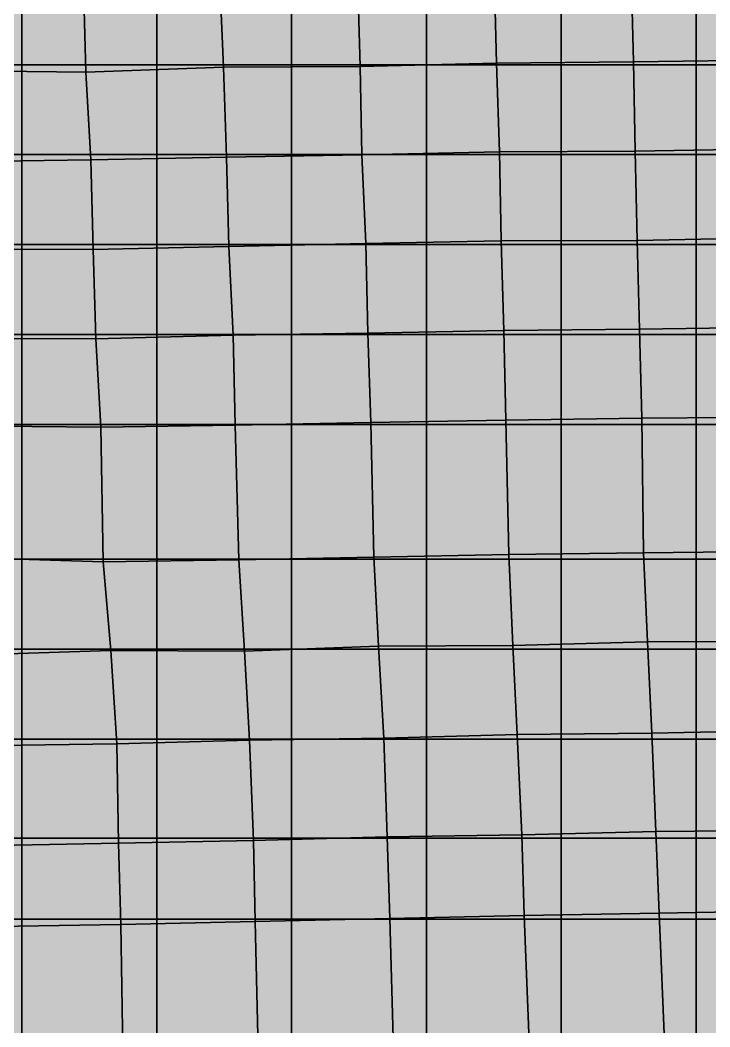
# Model space of a CAD drawing. Header units: inches. Extents: x -100 to 100, y -42 to 41.
# Drawn here: x 39.28 to 46.95, y -29.7 to -18.5 of the extents above; entities that cross this region are included whole.
import ezdxf

# ---------------------------------------------------------------- set-up
doc = ezdxf.new("R2010")
doc.units = ezdxf.units.IN
doc.header["$MEASUREMENT"] = 0
for name, color, linetype in [('Mesh-SCP(30%)_Ac1①', 7, 'Continuous'), ('Mesh-事前混合処理土', 7, 'Continuous'), ('Mesh-埋立土(水中)', 7, 'Continuous'), ('Undeformed Mesh-SCP(30%)_Ac1①', 7, 'Continuous'), ('Undeformed Mesh-事前混合処理土', 7, 'Continuous'), ('Undeformed Mesh-埋立土(水中)', 7, 'Continuous')]:
    doc.layers.add(name, color=color, linetype=linetype)

msp = doc.modelspace()

# ---------------------------------------------------------------- linework, layer by layer
at = {"color": 7, "true_color": 0xffffff, "transparency": 33554687}
for points in [[(41.503, -18.05762), (43.0624, -19.01838), (43.0349, -18.0232)], [(43.0624, -19.01838), (44.5563, -18.003839), (43.0349, -18.0232)], [(43.0624, -19.01838), (44.5783, -18.98385), (44.5563, -18.003839)], [(44.5783, -18.98385), (46.0771, -17.97842), (44.5563, -18.003839)], [(44.5783, -18.98385), (46.1028, -18.96815), (46.0771, -17.97842)], [(46.0771, -17.97842), (47.6166, -18.94923), (47.5993, -17.96295)], [(46.0771, -17.97842), (46.1028, -18.96815), (47.6166, -18.94923)], [(38.5135, -19.06787), (39.985, -18.08878), (38.4355, -18.09456)], [(38.5135, -19.06787), (40.0119, -19.0835), (39.985, -18.08878)], [(40.0119, -19.0835), (41.503, -18.05762), (39.985, -18.08878)], [(40.0119, -19.0835), (41.5445, -19.02919), (41.503, -18.05762)], [(41.503, -18.05762), (41.5445, -19.02919), (43.0624, -19.01838)], [(40.0677, -20.05669), (41.5445, -19.02919), (40.0119, -19.0835)], [(40.0677, -20.05669), (41.5747, -20.02961), (41.5445, -19.02919)], [(41.5445, -19.02919), (43.0807, -20.001971), (43.0624, -19.01838)], [(41.5445, -19.02919), (41.5747, -20.02961), (43.0807, -20.001971)], [(43.0807, -20.001971), (44.5783, -18.98385), (43.0624, -19.01838)], [(43.0807, -20.001971), (44.6109, -19.96955), (44.5783, -18.98385)], [(44.6109, -19.96955), (46.1028, -18.96815), (44.5783, -18.98385)], [(44.6109, -19.96955), (46.1204, -19.95975), (46.1028, -18.96815)], [(46.1028, -18.96815), (47.6378, -19.93683), (47.6166, -18.94923)], [(46.1028, -18.96815), (46.1204, -19.95975), (47.6378, -19.93683)], [(38.5423, -20.07888), (40.0119, -19.0835), (38.5135, -19.06787)], [(38.5423, -20.07888), (40.0677, -20.05669), (40.0119, -19.0835)], [(41.6003, -21.02114), (41.5747, -20.02961), (40.0677, -20.05669)], [(41.5747, -20.02961), (43.1268, -20.98872), (43.0807, -20.001971)], [(41.5747, -20.02961), (41.6003, -21.02114), (43.1268, -20.98872)], [(43.1268, -20.98872), (44.6109, -19.96955), (43.0807, -20.001971)], [(43.1268, -20.98872), (44.6306, -20.9601), (44.6109, -19.96955)], [(44.6306, -20.9601), (46.1204, -19.95975), (44.6109, -19.96955)], [(44.6306, -20.9601), (46.1441, -20.95391), (46.1204, -19.95975)], [(46.1204, -19.95975), (47.6551, -20.92368), (47.6378, -19.93683)], [(46.1204, -19.95975), (46.1441, -20.95391), (47.6551, -20.92368)], [(38.5761, -21.04995), (40.0677, -20.05669), (38.5423, -20.07888)], [(38.5761, -21.04995), (40.0944, -21.05659), (40.0677, -20.05669)], [(41.6003, -21.02114), (40.0677, -20.05669), (40.0944, -21.05659)], [(46.1441, -20.95391), (47.685, -21.91831), (47.6551, -20.92368)], [(40.123, -22.04686), (41.6003, -21.02114), (40.0944, -21.05659)], [(40.123, -22.04686), (41.6499, -22.009054), (41.6003, -21.02114)], [(41.6003, -21.02114), (43.1492, -21.9836), (43.1268, -20.98872)], [(41.6003, -21.02114), (41.6499, -22.009054), (43.1492, -21.9836)], [(43.1492, -21.9836), (44.6306, -20.9601), (43.1268, -20.98872)], [(43.1492, -21.9836), (44.6602, -21.95528), (44.6306, -20.9601)], [(44.6602, -21.95528), (46.1441, -20.95391), (44.6306, -20.9601)], [(44.6602, -21.95528), (46.1709, -21.94256), (46.1441, -20.95391)], [(46.1441, -20.95391), (46.1709, -21.94256), (47.685, -21.91831)], [(38.616, -22.04279), (40.0944, -21.05659), (38.5761, -21.04995)], [(38.616, -22.04279), (40.123, -22.04686), (40.0944, -21.05659)], [(46.1709, -21.94256), (47.6972, -22.9179), (47.685, -21.91831)], [(38.6232, -23.01803), (40.123, -22.04686), (38.616, -22.04279)], [(38.6232, -23.01803), (40.1772, -23.03101), (40.123, -22.04686)], [(40.1772, -23.03101), (41.6499, -22.009054), (40.123, -22.04686)], [(40.1772, -23.03101), (41.6723, -23.01021), (41.6499, -22.009054)], [(41.6499, -22.009054), (43.1801, -22.97778), (43.1492, -21.9836)], [(41.6499, -22.009054), (41.6723, -23.01021), (43.1801, -22.97778)], [(43.1801, -22.97778), (44.6602, -21.95528), (43.1492, -21.9836)], [(43.1801, -22.97778), (44.6828, -22.95192), (44.6602, -21.95528)], [(46.1709, -21.94256), (44.6602, -21.95528), (44.6828, -22.95192)], [(46.1709, -21.94256), (44.6828, -22.95192), (46.1939, -22.93138)], [(46.1709, -21.94256), (46.1939, -22.93138), (47.6972, -22.9179)], [(44.7167, -24.44658), (46.1939, -22.93138), (44.6828, -22.95192)], [(44.7167, -24.44658), (46.2148, -24.42746), (46.1939, -22.93138)], [(46.1939, -22.93138), (47.7233, -24.41008), (47.6972, -22.9179)], [(46.1939, -22.93138), (46.2148, -24.42746), (47.7233, -24.41008)], [(38.7197, -24.48214), (40.1772, -23.03101), (38.6232, -23.01803)], [(38.7197, -24.48214), (40.2028, -24.52969), (40.1772, -23.03101)], [(40.2028, -24.52969), (41.6723, -23.01021), (40.1772, -23.03101)], [(40.2028, -24.52969), (41.715, -24.504292), (41.6723, -23.01021)], [(41.6723, -23.01021), (43.2135, -24.47735), (43.1801, -22.97778)], [(41.6723, -23.01021), (41.715, -24.504292), (43.2135, -24.47735)], [(43.2135, -24.47735), (44.6828, -22.95192), (43.1801, -22.97778)], [(43.2135, -24.47735), (44.7167, -24.44658), (44.6828, -22.95192)], [(38.8654, -25.56055), (40.2028, -24.52969), (38.7197, -24.48214)], [(40.2903, -25.51269), (41.715, -24.504292), (40.2028, -24.52969)], [(40.2903, -25.51269), (41.7768, -25.52206), (41.715, -24.504292)], [(41.715, -24.504292), (43.2671, -25.46716), (43.2135, -24.47735)], [(41.715, -24.504292), (41.7768, -25.52206), (43.2671, -25.46716)], [(43.2671, -25.46716), (44.7167, -24.44658), (43.2135, -24.47735)], [(43.2671, -25.46716), (44.762, -25.45804), (44.7167, -24.44658)], [(44.762, -25.45804), (46.2148, -24.42746), (44.7167, -24.44658)], [(44.762, -25.45804), (46.2589, -25.41931), (46.2148, -24.42746)], [(46.2148, -24.42746), (47.7595, -25.41216), (47.7233, -24.41008)], [(46.2148, -24.42746), (46.2589, -25.41931), (47.7595, -25.41216)], [(38.8654, -25.56055), (40.2903, -25.51269), (40.2028, -24.52969)], [(46.2589, -25.41931), (47.8028, -26.40215), (47.7595, -25.41216)], [(38.8633, -26.5736), (40.3582, -26.55294), (40.2903, -25.51269)], [(38.8633, -26.5736), (40.2903, -25.51269), (38.8654, -25.56055)], [(40.3582, -26.55294), (41.7768, -25.52206), (40.2903, -25.51269)], [(40.3582, -26.55294), (41.8303, -26.509508), (41.7768, -25.52206)], [(41.8303, -26.509508), (43.2671, -25.46716), (41.7768, -25.52206)], [(41.8303, -26.509508), (43.3245, -26.48996), (43.2671, -25.46716)], [(43.3245, -26.48996), (44.762, -25.45804), (43.2671, -25.46716)], [(43.3245, -26.48996), (44.8101, -26.44833), (44.762, -25.45804)], [(44.8101, -26.44833), (46.2589, -25.41931), (44.762, -25.45804)], [(44.8101, -26.44833), (46.308, -26.43244), (46.2589, -25.41931)], [(46.2589, -25.41931), (46.308, -26.43244), (47.8028, -26.40215)], [(46.308, -26.43244), (47.8503, -27.51098), (47.8028, -26.40215)], [(40.3769, -27.65623), (41.8303, -26.509508), (40.3582, -26.55294)], [(40.3769, -27.65623), (41.8763, -27.627), (41.8303, -26.509508)], [(41.8763, -27.627), (43.3245, -26.48996), (41.8303, -26.509508)], [(41.8763, -27.627), (43.362, -27.58725), (43.3245, -26.48996)], [(43.362, -27.58725), (44.8101, -26.44833), (43.3245, -26.48996)], [(43.362, -27.58725), (44.8603, -27.56277), (44.8101, -26.44833)], [(44.8603, -27.56277), (46.308, -26.43244), (44.8101, -26.44833)], [(44.8603, -27.56277), (46.3501, -27.52716), (46.308, -26.43244)], [(46.308, -26.43244), (46.3501, -27.52716), (47.8503, -27.51098)], [(38.8895, -27.68338), (40.3582, -26.55294), (38.8633, -26.5736)], [(38.8895, -27.68338), (40.3769, -27.65623), (40.3582, -26.55294)], [(44.8857, -28.45961), (46.3501, -27.52716), (44.8603, -27.56277)], [(44.8857, -28.45961), (46.3881, -28.43499), (46.3501, -27.52716)], [(46.3501, -27.52716), (47.8832, -28.40594), (47.8503, -27.51098)], [(46.3501, -27.52716), (46.3881, -28.43499), (47.8832, -28.40594)], [(40.4004, -28.56038), (41.8763, -27.627), (40.3769, -27.65623)], [(40.4004, -28.56038), (41.8936, -28.52732), (41.8763, -27.627)], [(41.8936, -28.52732), (43.362, -27.58725), (41.8763, -27.627)], [(41.8936, -28.52732), (43.393, -28.495851), (43.362, -27.58725)], [(43.393, -28.495851), (44.8603, -27.56277), (43.362, -27.58725)], [(43.393, -28.495851), (44.8857, -28.45961), (44.8603, -27.56277)], [(38.8965, -28.58431), (40.3769, -27.65623), (38.8895, -27.68338)], [(38.8965, -28.58431), (40.4004, -28.56038), (40.3769, -27.65623)], [(46.3881, -28.43499), (47.9651, -30.0081), (47.8832, -28.40594)], [(41.8936, -28.52732), (40.4004, -28.56038), (40.4284, -30.16042)], [(41.8936, -28.52732), (40.4284, -30.16042), (41.9332, -30.12925)], [(41.8936, -28.52732), (43.4364, -30.091329), (43.393, -28.495851)], [(41.8936, -28.52732), (41.9332, -30.12925), (43.4364, -30.091329)], [(44.8857, -28.45961), (43.393, -28.495851), (43.4364, -30.091329)], [(44.8857, -28.45961), (43.4364, -30.091329), (44.9488, -30.05868)], [(46.3881, -28.43499), (44.8857, -28.45961), (44.9488, -30.05868)], [(46.3881, -28.43499), (44.9488, -30.05868), (46.4547, -30.02697)], [(46.3881, -28.43499), (46.4547, -30.02697), (47.9651, -30.0081)], [(40.4004, -28.56038), (38.8965, -28.58431), (38.9227, -30.17404)], [(40.4004, -28.56038), (38.9227, -30.17404), (40.4284, -30.16042)]]:
    msp.add_solid(points, dxfattribs=at)
at = {"layer": 'Mesh-SCP(30%)_Ac1①', "color": 18, "true_color": 0x000000, "transparency": 33554559}
for p, q in [((40.2028, -24.52969), (38.7197, -24.48214)), ((41.715, -24.504292), (40.2028, -24.52969)), ((43.2135, -24.47735), (41.715, -24.504292)), ((41.7768, -25.52206), (41.715, -24.504292)), ((41.715, -24.504292), (41.7768, -25.52206)), ((44.7167, -24.44658), (43.2135, -24.47735)), ((43.2671, -25.46716), (43.2135, -24.47735)), ((43.2135, -24.47735), (43.2671, -25.46716)), ((46.2148, -24.42746), (44.7167, -24.44658)), ((44.762, -25.45804), (44.7167, -24.44658)), ((44.7167, -24.44658), (44.762, -25.45804)), ((47.7233, -24.41008), (46.2148, -24.42746)), ((46.2589, -25.41931), (46.2148, -24.42746)), ((46.2148, -24.42746), (46.2589, -25.41931)), ((40.2903, -25.51269), (40.2028, -24.52969)), ((40.2028, -24.52969), (40.2903, -25.51269)), ((47.7595, -25.41216), (46.2589, -25.41931)), ((46.2589, -25.41931), (47.7595, -25.41216)), ((40.2903, -25.51269), (38.8654, -25.56055)), ((38.8654, -25.56055), (40.2903, -25.51269)), ((40.3582, -26.55294), (40.2903, -25.51269)), ((41.7768, -25.52206), (40.2903, -25.51269)), ((40.2903, -25.51269), (40.3582, -26.55294)), ((40.2903, -25.51269), (41.7768, -25.52206)), ((43.2671, -25.46716), (41.7768, -25.52206)), ((41.7768, -25.52206), (43.2671, -25.46716)), ((41.8303, -26.509508), (41.7768, -25.52206)), ((41.7768, -25.52206), (41.8303, -26.509508)), ((44.762, -25.45804), (43.2671, -25.46716)), ((43.2671, -25.46716), (44.762, -25.45804)), ((43.3245, -26.48996), (43.2671, -25.46716)), ((43.2671, -25.46716), (43.3245, -26.48996)), ((46.2589, -25.41931), (44.762, -25.45804)), ((44.762, -25.45804), (46.2589, -25.41931)), ((44.8101, -26.44833), (44.762, -25.45804)), ((44.762, -25.45804), (44.8101, -26.44833)), ((46.308, -26.43244), (46.2589, -25.41931)), ((46.2589, -25.41931), (46.308, -26.43244)), ((47.8028, -26.40215), (46.308, -26.43244)), ((46.308, -26.43244), (47.8028, -26.40215)), ((41.8303, -26.509508), (40.3582, -26.55294)), ((40.3582, -26.55294), (41.8303, -26.509508)), ((43.3245, -26.48996), (41.8303, -26.509508)), ((41.8303, -26.509508), (43.3245, -26.48996)), ((41.8763, -27.627), (41.8303, -26.509508)), ((41.8303, -26.509508), (41.8763, -27.627)), ((44.8101, -26.44833), (43.3245, -26.48996)), ((43.3245, -26.48996), (44.8101, -26.44833)), ((43.362, -27.58725), (43.3245, -26.48996)), ((43.3245, -26.48996), (43.362, -27.58725)), ((46.308, -26.43244), (44.8101, -26.44833)), ((44.8101, -26.44833), (46.308, -26.43244)), ((44.8603, -27.56277), (44.8101, -26.44833)), ((44.8101, -26.44833), (44.8603, -27.56277)), ((46.3501, -27.52716), (46.308, -26.43244)), ((46.308, -26.43244), (46.3501, -27.52716)), ((40.3582, -26.55294), (38.8633, -26.5736)), ((38.8633, -26.5736), (40.3582, -26.55294)), ((40.3769, -27.65623), (40.3582, -26.55294)), ((40.3582, -26.55294), (40.3769, -27.65623)), ((46.3501, -27.52716), (44.8603, -27.56277)), ((44.8603, -27.56277), (46.3501, -27.52716)), ((47.8503, -27.51098), (46.3501, -27.52716)), ((46.3501, -27.52716), (47.8503, -27.51098)), ((46.3881, -28.43499), (46.3501, -27.52716)), ((46.3501, -27.52716), (46.3881, -28.43499)), ((41.8763, -27.627), (40.3769, -27.65623)), ((40.3769, -27.65623), (41.8763, -27.627)), ((43.362, -27.58725), (41.8763, -27.627)), ((41.8763, -27.627), (43.362, -27.58725)), ((41.8936, -28.52732), (41.8763, -27.627)), ((41.8763, -27.627), (41.8936, -28.52732)), ((43.362, -27.58725), (44.8603, -27.56277)), ((44.8603, -27.56277), (43.362, -27.58725)), ((43.393, -28.495851), (43.362, -27.58725)), ((43.362, -27.58725), (43.393, -28.495851)), ((44.8857, -28.45961), (44.8603, -27.56277)), ((44.8603, -27.56277), (44.8857, -28.45961)), ((40.3769, -27.65623), (38.8895, -27.68338)), ((38.8895, -27.68338), (40.3769, -27.65623)), ((40.4004, -28.56038), (40.3769, -27.65623)), ((40.3769, -27.65623), (40.4004, -28.56038)), ((47.8832, -28.40594), (46.3881, -28.43499)), ((46.3881, -28.43499), (47.8832, -28.40594)), ((41.8936, -28.52732), (40.4004, -28.56038)), ((40.4004, -28.56038), (41.8936, -28.52732)), ((43.393, -28.495851), (41.8936, -28.52732)), ((41.8936, -28.52732), (43.393, -28.495851)), ((41.9332, -30.12925), (41.8936, -28.52732)), ((41.8936, -28.52732), (41.9332, -30.12925)), ((44.8857, -28.45961), (43.393, -28.495851)), ((43.393, -28.495851), (44.8857, -28.45961)), ((43.4364, -30.091329), (43.393, -28.495851)), ((43.393, -28.495851), (43.4364, -30.091329)), ((46.3881, -28.43499), (44.8857, -28.45961)), ((44.8857, -28.45961), (46.3881, -28.43499)), ((44.9488, -30.05868), (44.8857, -28.45961)), ((44.8857, -28.45961), (44.9488, -30.05868)), ((46.4547, -30.02697), (46.3881, -28.43499)), ((46.3881, -28.43499), (46.4547, -30.02697)), ((40.4004, -28.56038), (38.8965, -28.58431)), ((38.8965, -28.58431), (40.4004, -28.56038)), ((40.4284, -30.16042), (40.4004, -28.56038)), ((40.4004, -28.56038), (40.4284, -30.16042))]:
    msp.add_line(p, q, dxfattribs=at)
at = {"layer": 'Mesh-事前混合処理土', "color": 18, "true_color": 0x000000, "transparency": 33554559}
for p, q in [((41.5747, -20.02961), (40.0677, -20.05669)), ((41.6003, -21.02114), (41.5747, -20.02961)), ((40.0677, -20.05669), (38.5423, -20.07888)), ((40.0944, -21.05659), (40.0677, -20.05669)), ((40.0677, -20.05669), (40.0944, -21.05659)), ((41.6003, -21.02114), (40.0944, -21.05659)), ((40.0944, -21.05659), (41.6003, -21.02114)), ((43.1268, -20.98872), (41.6003, -21.02114)), ((41.6499, -22.009054), (41.6003, -21.02114)), ((41.6003, -21.02114), (41.6499, -22.009054)), ((44.6306, -20.9601), (43.1268, -20.98872)), ((43.1492, -21.9836), (43.1268, -20.98872)), ((43.1268, -20.98872), (43.1492, -21.9836)), ((44.6602, -21.95528), (44.6306, -20.9601)), ((40.0944, -21.05659), (38.5761, -21.04995)), ((38.5761, -21.04995), (40.0944, -21.05659)), ((40.123, -22.04686), (40.0944, -21.05659)), ((40.0944, -21.05659), (40.123, -22.04686)), ((47.685, -21.91831), (46.1709, -21.94256)), ((40.123, -22.04686), (38.616, -22.04279)), ((38.616, -22.04279), (40.123, -22.04686)), ((41.6499, -22.009054), (40.123, -22.04686)), ((40.123, -22.04686), (41.6499, -22.009054)), ((40.1772, -23.03101), (40.123, -22.04686)), ((40.123, -22.04686), (40.1772, -23.03101)), ((43.1492, -21.9836), (41.6499, -22.009054)), ((41.6499, -22.009054), (43.1492, -21.9836)), ((41.6723, -23.01021), (41.6499, -22.009054)), ((41.6499, -22.009054), (41.6723, -23.01021)), ((44.6602, -21.95528), (43.1492, -21.9836)), ((43.1492, -21.9836), (44.6602, -21.95528)), ((43.1801, -22.97778), (43.1492, -21.9836)), ((43.1492, -21.9836), (43.1801, -22.97778)), ((46.1709, -21.94256), (44.6602, -21.95528)), ((44.6828, -22.95192), (44.6602, -21.95528)), ((44.6602, -21.95528), (44.6828, -22.95192)), ((46.1939, -22.93138), (46.1709, -21.94256)), ((46.1709, -21.94256), (46.1939, -22.93138)), ((46.1939, -22.93138), (44.6828, -22.95192)), ((44.6828, -22.95192), (46.1939, -22.93138)), ((47.6972, -22.9179), (46.1939, -22.93138)), ((46.1939, -22.93138), (47.6972, -22.9179)), ((46.2148, -24.42746), (46.1939, -22.93138)), ((46.1939, -22.93138), (46.2148, -24.42746)), ((40.1772, -23.03101), (38.6232, -23.01803)), ((38.6232, -23.01803), (40.1772, -23.03101)), ((41.6723, -23.01021), (40.1772, -23.03101)), ((40.1772, -23.03101), (41.6723, -23.01021)), ((40.2028, -24.52969), (40.1772, -23.03101)), ((40.1772, -23.03101), (40.2028, -24.52969)), ((41.6723, -23.01021), (43.1801, -22.97778)), ((43.1801, -22.97778), (41.6723, -23.01021)), ((41.715, -24.504292), (41.6723, -23.01021)), ((41.6723, -23.01021), (41.715, -24.504292)), ((44.6828, -22.95192), (43.1801, -22.97778)), ((43.1801, -22.97778), (44.6828, -22.95192)), ((43.2135, -24.47735), (43.1801, -22.97778)), ((43.1801, -22.97778), (43.2135, -24.47735)), ((44.7167, -24.44658), (44.6828, -22.95192)), ((44.6828, -22.95192), (44.7167, -24.44658)), ((38.7197, -24.48214), (40.2028, -24.52969)), ((40.2028, -24.52969), (41.715, -24.504292)), ((41.715, -24.504292), (43.2135, -24.47735)), ((43.2135, -24.47735), (44.7167, -24.44658)), ((44.7167, -24.44658), (46.2148, -24.42746)), ((46.2148, -24.42746), (47.7233, -24.41008))]:
    msp.add_line(p, q, dxfattribs=at)
at = {"layer": 'Mesh-埋立土(水中)', "color": 18, "true_color": 0x000000, "transparency": 33554559}
for p, q in [((43.0624, -19.01838), (43.0349, -18.0232)), ((43.0349, -18.0232), (43.0624, -19.01838)), ((44.5783, -18.98385), (44.5563, -18.003839)), ((44.5563, -18.003839), (44.5783, -18.98385)), ((46.1028, -18.96815), (46.0771, -17.97842)), ((46.0771, -17.97842), (46.1028, -18.96815)), ((40.0119, -19.0835), (39.985, -18.08878)), ((39.985, -18.08878), (40.0119, -19.0835)), ((41.5445, -19.02919), (41.503, -18.05762)), ((41.503, -18.05762), (41.5445, -19.02919)), ((40.0119, -19.0835), (41.5445, -19.02919)), ((41.5445, -19.02919), (40.0119, -19.0835)), ((43.0624, -19.01838), (41.5445, -19.02919)), ((41.5445, -19.02919), (43.0624, -19.01838)), ((41.5747, -20.02961), (41.5445, -19.02919)), ((41.5445, -19.02919), (41.5747, -20.02961)), ((44.5783, -18.98385), (43.0624, -19.01838)), ((43.0624, -19.01838), (44.5783, -18.98385)), ((43.0807, -20.001971), (43.0624, -19.01838)), ((43.0624, -19.01838), (43.0807, -20.001971)), ((46.1028, -18.96815), (44.5783, -18.98385)), ((44.5783, -18.98385), (46.1028, -18.96815)), ((44.6109, -19.96955), (44.5783, -18.98385)), ((44.5783, -18.98385), (44.6109, -19.96955)), ((46.1028, -18.96815), (47.6166, -18.94923)), ((47.6166, -18.94923), (46.1028, -18.96815)), ((46.1204, -19.95975), (46.1028, -18.96815)), ((46.1028, -18.96815), (46.1204, -19.95975)), ((40.0119, -19.0835), (38.5135, -19.06787)), ((38.5135, -19.06787), (40.0119, -19.0835)), ((40.0677, -20.05669), (40.0119, -19.0835)), ((40.0119, -19.0835), (40.0677, -20.05669)), ((40.0677, -20.05669), (41.5747, -20.02961)), ((43.0807, -20.001971), (41.5747, -20.02961)), ((41.5747, -20.02961), (43.0807, -20.001971)), ((41.5747, -20.02961), (41.6003, -21.02114)), ((44.6109, -19.96955), (43.0807, -20.001971)), ((43.0807, -20.001971), (44.6109, -19.96955)), ((43.1268, -20.98872), (43.0807, -20.001971)), ((43.0807, -20.001971), (43.1268, -20.98872)), ((46.1204, -19.95975), (44.6109, -19.96955)), ((44.6109, -19.96955), (46.1204, -19.95975)), ((44.6306, -20.9601), (44.6109, -19.96955)), ((44.6109, -19.96955), (44.6306, -20.9601)), ((47.6378, -19.93683), (46.1204, -19.95975)), ((46.1204, -19.95975), (47.6378, -19.93683)), ((46.1441, -20.95391), (46.1204, -19.95975)), ((46.1204, -19.95975), (46.1441, -20.95391)), ((38.5423, -20.07888), (40.0677, -20.05669)), ((47.6551, -20.92368), (46.1441, -20.95391)), ((46.1441, -20.95391), (47.6551, -20.92368)), ((41.6003, -21.02114), (43.1268, -20.98872)), ((43.1268, -20.98872), (44.6306, -20.9601)), ((46.1441, -20.95391), (44.6306, -20.9601)), ((44.6306, -20.9601), (46.1441, -20.95391)), ((44.6306, -20.9601), (44.6602, -21.95528)), ((46.1709, -21.94256), (46.1441, -20.95391)), ((46.1441, -20.95391), (46.1709, -21.94256)), ((46.1709, -21.94256), (47.685, -21.91831)), ((44.6602, -21.95528), (46.1709, -21.94256))]:
    msp.add_line(p, q, dxfattribs=at)
at = {"layer": 'Undeformed Mesh-SCP(30%)_Ac1①', "color": 1, "true_color": 0xff0000, "transparency": 33554687}
for p, q in [((39.3, -24.5), (37.5, -24.5)), ((39.3, -25.5), (39.3, -24.5)), ((40.8, -24.5), (39.3, -24.5)), ((39.3, -24.5), (39.3, -25.5)), ((40.8, -25.5), (40.8, -24.5)), ((42.3, -24.5), (40.8, -24.5)), ((40.8, -24.5), (40.8, -25.5)), ((42.3, -25.5), (42.3, -24.5)), ((42.3, -24.5), (42.3, -25.5)), ((43.8, -24.5), (42.3, -24.5)), ((43.8, -25.5), (43.8, -24.5)), ((45.3, -24.5), (43.8, -24.5)), ((43.8, -24.5), (43.8, -25.5)), ((45.3, -25.5), (45.3, -24.5)), ((46.8, -24.5), (45.3, -24.5)), ((45.3, -24.5), (45.3, -25.5)), ((46.8, -25.5), (46.8, -24.5)), ((46.8, -24.5), (46.8, -25.5)), ((48.3, -24.5), (46.8, -24.5)), ((39.3, -25.5), (37.5, -25.5)), ((37.5, -25.5), (39.3, -25.5)), ((39.3, -26.5), (39.3, -25.5)), ((40.8, -25.5), (39.3, -25.5)), ((39.3, -25.5), (39.3, -26.5)), ((39.3, -25.5), (40.8, -25.5)), ((40.8, -26.5), (40.8, -25.5)), ((42.3, -25.5), (40.8, -25.5)), ((40.8, -25.5), (40.8, -26.5)), ((40.8, -25.5), (42.3, -25.5)), ((42.3, -26.5), (42.3, -25.5)), ((43.8, -25.5), (42.3, -25.5)), ((42.3, -25.5), (42.3, -26.5)), ((42.3, -25.5), (43.8, -25.5)), ((43.8, -26.5), (43.8, -25.5)), ((45.3, -25.5), (43.8, -25.5)), ((43.8, -25.5), (43.8, -26.5)), ((43.8, -25.5), (45.3, -25.5)), ((45.3, -26.5), (45.3, -25.5)), ((46.8, -25.5), (45.3, -25.5)), ((45.3, -25.5), (45.3, -26.5)), ((45.3, -25.5), (46.8, -25.5)), ((46.8, -26.5), (46.8, -25.5)), ((46.8, -25.5), (46.8, -26.5)), ((48.3, -25.5), (46.8, -25.5)), ((46.8, -25.5), (48.3, -25.5)), ((39.3, -26.5), (37.5, -26.5)), ((37.5, -26.5), (39.3, -26.5)), ((39.3, -27.6), (39.3, -26.5)), ((40.8, -26.5), (39.3, -26.5)), ((39.3, -26.5), (39.3, -27.6)), ((39.3, -26.5), (40.8, -26.5)), ((40.8, -27.6), (40.8, -26.5)), ((42.3, -26.5), (40.8, -26.5)), ((40.8, -26.5), (40.8, -27.6)), ((40.8, -26.5), (42.3, -26.5)), ((42.3, -27.6), (42.3, -26.5)), ((43.8, -26.5), (42.3, -26.5)), ((42.3, -26.5), (42.3, -27.6)), ((42.3, -26.5), (43.8, -26.5)), ((43.8, -27.6), (43.8, -26.5)), ((45.3, -26.5), (43.8, -26.5)), ((43.8, -26.5), (43.8, -27.6)), ((43.8, -26.5), (45.3, -26.5)), ((45.3, -27.6), (45.3, -26.5)), ((46.8, -26.5), (45.3, -26.5)), ((45.3, -26.5), (45.3, -27.6)), ((45.3, -26.5), (46.8, -26.5)), ((46.8, -27.6), (46.8, -26.5)), ((46.8, -26.5), (46.8, -27.6)), ((48.3, -26.5), (46.8, -26.5)), ((46.8, -26.5), (48.3, -26.5)), ((37.5, -27.6), (39.3, -27.6)), ((39.3, -27.6), (37.5, -27.6)), ((39.3, -28.5), (39.3, -27.6)), ((40.8, -27.6), (39.3, -27.6)), ((39.3, -27.6), (39.3, -28.5)), ((39.3, -27.6), (40.8, -27.6)), ((40.8, -28.5), (40.8, -27.6)), ((42.3, -27.6), (40.8, -27.6)), ((40.8, -27.6), (40.8, -28.5)), ((40.8, -27.6), (42.3, -27.6)), ((42.3, -28.5), (42.3, -27.6)), ((43.8, -27.6), (42.3, -27.6)), ((42.3, -27.6), (42.3, -28.5)), ((42.3, -27.6), (43.8, -27.6)), ((43.8, -28.5), (43.8, -27.6)), ((43.8, -27.6), (45.3, -27.6)), ((45.3, -27.6), (43.8, -27.6)), ((43.8, -27.6), (43.8, -28.5)), ((45.3, -28.5), (45.3, -27.6)), ((46.8, -27.6), (45.3, -27.6)), ((45.3, -27.6), (45.3, -28.5)), ((45.3, -27.6), (46.8, -27.6)), ((46.8, -28.5), (46.8, -27.6)), ((46.8, -27.6), (46.8, -28.5)), ((48.3, -27.6), (46.8, -27.6)), ((46.8, -27.6), (48.3, -27.6)), ((39.3, -28.5), (37.5, -28.5)), ((37.5, -28.5), (39.3, -28.5)), ((39.3, -30.1), (39.3, -28.5)), ((40.8, -28.5), (39.3, -28.5)), ((39.3, -28.5), (39.3, -30.1)), ((39.3, -28.5), (40.8, -28.5)), ((40.8, -30.1), (40.8, -28.5)), ((42.3, -28.5), (40.8, -28.5)), ((40.8, -28.5), (40.8, -30.1)), ((40.8, -28.5), (42.3, -28.5)), ((42.3, -30.1), (42.3, -28.5)), ((42.3, -28.5), (42.3, -30.1)), ((43.8, -28.5), (42.3, -28.5)), ((42.3, -28.5), (43.8, -28.5)), ((43.8, -30.1), (43.8, -28.5)), ((45.3, -28.5), (43.8, -28.5)), ((43.8, -28.5), (43.8, -30.1)), ((43.8, -28.5), (45.3, -28.5)), ((45.3, -30.1), (45.3, -28.5)), ((46.8, -28.5), (45.3, -28.5)), ((45.3, -28.5), (45.3, -30.1)), ((45.3, -28.5), (46.8, -28.5)), ((46.8, -30.1), (46.8, -28.5)), ((46.8, -28.5), (46.8, -30.1)), ((48.3, -28.5), (46.8, -28.5)), ((46.8, -28.5), (48.3, -28.5))]:
    msp.add_line(p, q, dxfattribs=at)
at = {"layer": 'Undeformed Mesh-事前混合処理土', "color": 1, "true_color": 0xff0000, "transparency": 33554687}
for p, q in [((39.3, -19), (37.5, -19)), ((39.3, -20), (39.3, -19)), ((39.3, -20), (37.5, -20)), ((37.5, -20), (39.3, -20)), ((39.3, -21), (39.3, -20)), ((40.8, -20), (39.3, -20)), ((39.3, -20), (39.3, -21)), ((40.8, -21), (40.8, -20)), ((42.3, -20), (40.8, -20)), ((40.8, -20), (40.8, -21)), ((42.3, -21), (42.3, -20)), ((39.3, -21), (37.5, -21)), ((37.5, -21), (39.3, -21)), ((39.3, -22), (39.3, -21)), ((40.8, -21), (39.3, -21)), ((39.3, -21), (39.3, -22)), ((39.3, -21), (40.8, -21)), ((40.8, -22), (40.8, -21)), ((42.3, -21), (40.8, -21)), ((40.8, -21), (40.8, -22)), ((40.8, -21), (42.3, -21)), ((42.3, -22), (42.3, -21)), ((42.3, -21), (42.3, -22)), ((43.8, -21), (42.3, -21)), ((43.8, -22), (43.8, -21)), ((45.3, -21), (43.8, -21)), ((43.8, -21), (43.8, -22)), ((45.3, -22), (45.3, -21)), ((39.3, -22), (37.5, -22)), ((37.5, -22), (39.3, -22)), ((39.3, -23), (39.3, -22)), ((40.8, -22), (39.3, -22)), ((39.3, -22), (39.3, -23)), ((39.3, -22), (40.8, -22)), ((40.8, -23), (40.8, -22)), ((42.3, -22), (40.8, -22)), ((40.8, -22), (40.8, -23)), ((40.8, -22), (42.3, -22)), ((42.3, -23), (42.3, -22)), ((42.3, -22), (42.3, -23)), ((43.8, -22), (42.3, -22)), ((42.3, -22), (43.8, -22)), ((43.8, -23), (43.8, -22)), ((45.3, -22), (43.8, -22)), ((43.8, -22), (43.8, -23)), ((43.8, -22), (45.3, -22)), ((45.3, -23), (45.3, -22)), ((46.8, -22), (45.3, -22)), ((45.3, -22), (45.3, -23)), ((46.8, -23), (46.8, -22)), ((46.8, -22), (46.8, -23)), ((48.3, -22), (46.8, -22)), ((39.3, -23), (37.5, -23)), ((37.5, -23), (39.3, -23)), ((39.3, -24.5), (39.3, -23)), ((40.8, -23), (39.3, -23)), ((39.3, -23), (39.3, -24.5)), ((39.3, -23), (40.8, -23)), ((40.8, -24.5), (40.8, -23)), ((42.3, -23), (40.8, -23)), ((40.8, -23), (40.8, -24.5)), ((40.8, -23), (42.3, -23)), ((42.3, -24.5), (42.3, -23)), ((42.3, -23), (43.8, -23)), ((42.3, -23), (42.3, -24.5)), ((43.8, -23), (42.3, -23)), ((43.8, -24.5), (43.8, -23)), ((45.3, -23), (43.8, -23)), ((43.8, -23), (43.8, -24.5)), ((43.8, -23), (45.3, -23)), ((45.3, -24.5), (45.3, -23)), ((46.8, -23), (45.3, -23)), ((45.3, -23), (45.3, -24.5)), ((45.3, -23), (46.8, -23)), ((46.8, -24.5), (46.8, -23)), ((46.8, -23), (46.8, -24.5)), ((48.3, -23), (46.8, -23)), ((46.8, -23), (48.3, -23)), ((37.5, -24.5), (39.3, -24.5)), ((39.3, -24.5), (40.8, -24.5)), ((40.8, -24.5), (42.3, -24.5)), ((42.3, -24.5), (43.8, -24.5)), ((43.8, -24.5), (45.3, -24.5)), ((45.3, -24.5), (46.8, -24.5)), ((46.8, -24.5), (48.3, -24.5))]:
    msp.add_line(p, q, dxfattribs=at)
at = {"layer": 'Undeformed Mesh-埋立土(水中)', "color": 1, "true_color": 0xff0000, "transparency": 33554687}
for p, q in [((39.3, -19), (39.3, -18)), ((39.3, -18), (39.3, -19)), ((40.8, -19), (40.8, -18)), ((40.8, -18), (40.8, -19)), ((42.3, -19), (42.3, -18)), ((42.3, -18), (42.3, -19)), ((43.8, -19), (43.8, -18)), ((43.8, -18), (43.8, -19)), ((45.3, -19), (45.3, -18)), ((45.3, -18), (45.3, -19)), ((46.8, -19), (46.8, -18)), ((46.8, -18), (46.8, -19)), ((37.5, -19), (39.3, -19)), ((40.8, -19), (39.3, -19)), ((39.3, -19), (39.3, -20)), ((39.3, -19), (40.8, -19)), ((40.8, -20), (40.8, -19)), ((40.8, -19), (42.3, -19)), ((42.3, -19), (40.8, -19)), ((40.8, -19), (40.8, -20)), ((42.3, -20), (42.3, -19)), ((42.3, -19), (42.3, -20)), ((43.8, -19), (42.3, -19)), ((42.3, -19), (43.8, -19)), ((43.8, -20), (43.8, -19)), ((45.3, -19), (43.8, -19)), ((43.8, -19), (43.8, -20)), ((43.8, -19), (45.3, -19)), ((45.3, -20), (45.3, -19)), ((46.8, -19), (45.3, -19)), ((45.3, -19), (45.3, -20)), ((45.3, -19), (46.8, -19)), ((46.8, -20), (46.8, -19)), ((46.8, -19), (48.3, -19)), ((46.8, -19), (46.8, -20)), ((48.3, -19), (46.8, -19)), ((39.3, -20), (40.8, -20)), ((40.8, -20), (42.3, -20)), ((42.3, -20), (42.3, -21)), ((43.8, -20), (42.3, -20)), ((42.3, -20), (43.8, -20)), ((43.8, -21), (43.8, -20)), ((45.3, -20), (43.8, -20)), ((43.8, -20), (43.8, -21)), ((43.8, -20), (45.3, -20)), ((45.3, -21), (45.3, -20)), ((46.8, -20), (45.3, -20)), ((45.3, -20), (45.3, -21)), ((45.3, -20), (46.8, -20)), ((46.8, -21), (46.8, -20)), ((46.8, -20), (46.8, -21)), ((48.3, -20), (46.8, -20)), ((46.8, -20), (48.3, -20)), ((42.3, -21), (43.8, -21)), ((43.8, -21), (45.3, -21)), ((46.8, -21), (45.3, -21)), ((45.3, -21), (45.3, -22)), ((45.3, -21), (46.8, -21)), ((46.8, -22), (46.8, -21)), ((46.8, -21), (46.8, -22)), ((48.3, -21), (46.8, -21)), ((46.8, -21), (48.3, -21)), ((45.3, -22), (46.8, -22)), ((46.8, -22), (48.3, -22))]:
    msp.add_line(p, q, dxfattribs=at)

doc.saveas('drawing.dxf')
